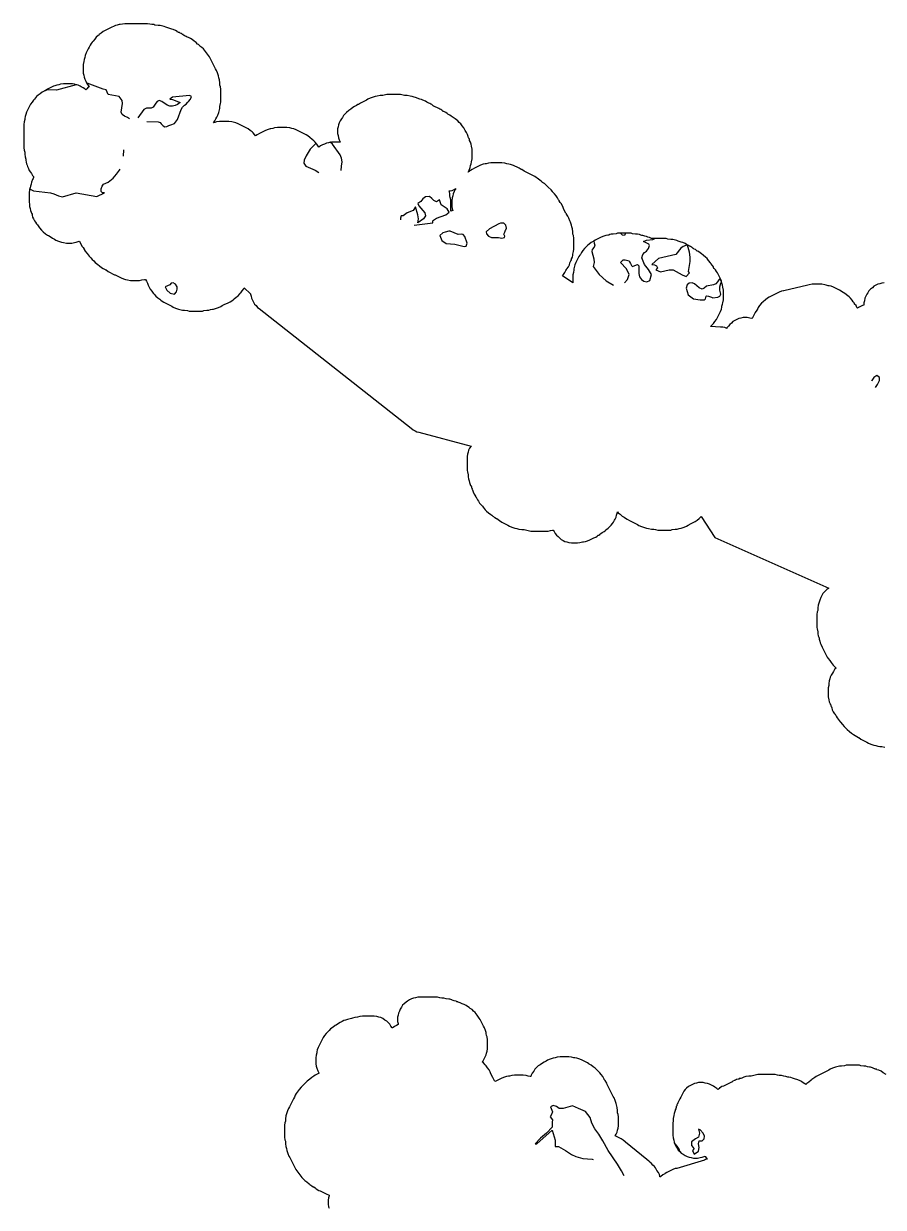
# Model space of a CAD drawing. Header units: metres. Extents: x 0 to 1325, y -1 to 773.
# Drawn here: x 59 to 76.31, y 139.88 to 163.72 of the extents above; entities that cross this region are included whole.
import ezdxf

# ---------------------------------------------------------------- set-up
doc = ezdxf.new("R2010")
doc.units = ezdxf.units.M

msp = doc.modelspace()

# ---------------------------------------------------------------- linework, layer by layer
at = {"layer": 'CUT'}
for points in [[(76.33, 158.498), (76.28, 158.488), (76.24, 158.478), (76.2, 158.468), (76.16, 158.448), (76.12, 158.428), (76.09, 158.398), (76.05, 158.368), (76.02, 158.338), (76, 158.298), (75.98, 158.268), (75.96, 158.228), (75.94, 158.188), (75.93, 158.138), (75.92, 158.098), (75.92, 158.058), (75.92, 158.048), (75.89, 158.038), (75.85, 158.018), (75.81, 157.998), (75.79, 157.988), (75.78, 157.998), (75.76, 158.038), (75.73, 158.068), (75.73, 158.078), (75.72, 158.098), (75.71, 158.108), (75.7, 158.118), (75.68, 158.148), (75.65, 158.188), (75.62, 158.218), (75.57, 158.258), (75.53, 158.288), (75.51, 158.298), (75.48, 158.318), (75.43, 158.348), (75.39, 158.368), (75.35, 158.388), (75.31, 158.408), (75.26, 158.428), (75.22, 158.438), (75.2, 158.438), (75.16, 158.448), (75.13, 158.458), (75.07, 158.468), (75.02, 158.468), (74.93, 158.468), (74.88, 158.468), (74.82, 158.458), (74.79, 158.448), (74.31, 158.338), (74.3, 158.338), (74.26, 158.328), (74.21, 158.308), (74.17, 158.288), (74.13, 158.268), (74.09, 158.248), (74.05, 158.228), (74.01, 158.208), (73.98, 158.188), (73.94, 158.158), (73.89, 158.118), (73.86, 158.088), (73.82, 158.038), (73.79, 157.998), (73.78, 157.978), (73.76, 157.948), (73.73, 157.898), (73.71, 157.858), (73.69, 157.818), (73.67, 157.778), (73.66, 157.778), (73.62, 157.788), (73.57, 157.798), (73.53, 157.798), (73.49, 157.798), (73.44, 157.788), (73.4, 157.778), (73.36, 157.758), (73.32, 157.738), (73.28, 157.718), (73.25, 157.688), (73.22, 157.658), (73.19, 157.628), (73.16, 157.588), (73.16, 157.578), (73.12, 157.598), (73.08, 157.608), (73.03, 157.608), (72.83, 157.618), (72.84, 157.628), (72.86, 157.648), (72.89, 157.678), (72.92, 157.718), (72.95, 157.758), (72.97, 157.798), (72.99, 157.838), (73.01, 157.878), (73.03, 157.918), (73.05, 157.968), (73.06, 158.008), (73.06, 158.028), (73.07, 158.068), (73.08, 158.098), (73.09, 158.158), (73.09, 158.208), (73.09, 158.298), (73.09, 158.348), (73.08, 158.408), (73.07, 158.448), (73.06, 158.488), (73.05, 158.528), (73.03, 158.578), (73.01, 158.618), (72.99, 158.658), (72.97, 158.698), (72.95, 158.728), (72.93, 158.758), (72.91, 158.778), (72.9, 158.788), (72.89, 158.808), (72.89, 158.818), (72.87, 158.848), (72.84, 158.888), (72.83, 158.898), (72.79, 158.948), (72.76, 158.988), (72.73, 159.018), (72.69, 159.048), (72.64, 159.088), (72.63, 159.098), (72.59, 159.128), (72.57, 159.138), (72.56, 159.138), (72.54, 159.158), (72.53, 159.168), (72.5, 159.178), (72.49, 159.188), (72.48, 159.188), (72.46, 159.208), (72.45, 159.218), (72.43, 159.228), (72.41, 159.238), (72.39, 159.248), (72.35, 159.268), (72.32, 159.288), (72.27, 159.308), (72.24, 159.318), (72.18, 159.338), (72.15, 159.348), (72.07, 159.368), (72.03, 159.368), (71.97, 159.378), (71.94, 159.388), (71.9, 159.388), (71.71, 159.388), (71.67, 159.388), (71.65, 159.388), (71.64, 159.388), (71.6, 159.408), (71.57, 159.418), (71.54, 159.428), (71.51, 159.438), (71.47, 159.448), (71.45, 159.448), (71.43, 159.458), (71.4, 159.468), (71.36, 159.478), (71.32, 159.478), (71.26, 159.488), (71.23, 159.498), (71.19, 159.498), (71, 159.498), (70.96, 159.498), (70.93, 159.488), (70.87, 159.478), (70.83, 159.478), (70.8, 159.468), (70.78, 159.458), (70.76, 159.458), (70.72, 159.448), (70.68, 159.438), (70.63, 159.418), (70.59, 159.398), (70.55, 159.378), (70.51, 159.358), (70.48, 159.338), (70.47, 159.328), (70.43, 159.308), (70.39, 159.278), (70.35, 159.248), (70.32, 159.218), (70.29, 159.188), (70.26, 159.148), (70.23, 159.108), (70.21, 159.068), (70.2, 159.058), (70.18, 159.028), (70.16, 158.988), (70.14, 158.948), (70.12, 158.908), (70.1, 158.858), (70.08, 158.778), (70.08, 158.758), (70.07, 158.708), (70.06, 158.658), (70.06, 158.618), (70.06, 158.538), (70.06, 158.498), (69.85, 158.638), (69.87, 158.668), (69.9, 158.708), (69.92, 158.748), (69.93, 158.768), (69.94, 158.778), (69.97, 158.818), (69.99, 158.858), (70, 158.898), (70.01, 158.928), (70.02, 158.938), (70.03, 158.958), (70.03, 158.968), (70.03, 158.978), (70.05, 159.018), (70.06, 159.058), (70.06, 159.078), (70.07, 159.128), (70.08, 159.178), (70.08, 159.218), (70.08, 159.348), (70.08, 159.398), (70.07, 159.448), (70.06, 159.478), (70.06, 159.488), (70.06, 159.528), (70.05, 159.588), (70.04, 159.628), (70.03, 159.658), (70.01, 159.718), (70, 159.748), (69.98, 159.798), (69.96, 159.838), (69.93, 159.878), (69.93, 159.888), (69.92, 159.898), (69.88, 159.978), (69.86, 160.018), (69.85, 160.048), (69.82, 160.098), (69.8, 160.118), (69.78, 160.148), (69.78, 160.158), (69.77, 160.168), (69.75, 160.208), (69.72, 160.248), (69.69, 160.288), (69.66, 160.318), (69.65, 160.328), (69.65, 160.338), (69.62, 160.368), (69.56, 160.428), (69.54, 160.448), (69.53, 160.458), (69.52, 160.468), (69.49, 160.498), (69.47, 160.508), (69.45, 160.518), (69.42, 160.548), (69.34, 160.608), (69.32, 160.618), (69.29, 160.638), (69.24, 160.668), (69.16, 160.708), (69.12, 160.728), (69.08, 160.748), (69.03, 160.778), (69.02, 160.778), (68.98, 160.808), (68.94, 160.828), (68.89, 160.848), (68.86, 160.858), (68.8, 160.878), (68.77, 160.888), (68.73, 160.898), (68.69, 160.908), (68.63, 160.918), (68.58, 160.918), (68.45, 160.918), (68.41, 160.918), (68.36, 160.908), (68.31, 160.898), (68.29, 160.898), (68.25, 160.888), (68.2, 160.868), (68.16, 160.848), (68.12, 160.828), (68.08, 160.808), (68.03, 160.778), (68, 160.758), (67.98, 160.748), (67.95, 160.728), (67.97, 160.768), (67.99, 160.818), (68, 160.858), (68.01, 160.898), (68.02, 160.938), (68.03, 160.998), (68.03, 161.048), (68.03, 161.138), (68.03, 161.188), (68.02, 161.248), (68.01, 161.288), (68, 161.328), (67.98, 161.368), (67.98, 161.378), (67.98, 161.388), (67.97, 161.408), (67.96, 161.418), (67.95, 161.448), (67.94, 161.488), (67.92, 161.528), (67.89, 161.568), (67.88, 161.578), (67.86, 161.618), (67.83, 161.658), (67.8, 161.698), (67.77, 161.728), (67.74, 161.758), (67.69, 161.798), (67.65, 161.828), (67.61, 161.858), (67.58, 161.878), (67.54, 161.898), (67.53, 161.908), (67.5, 161.928), (67.46, 161.948), (67.45, 161.948), (67.44, 161.958), (67.42, 161.978), (67.4, 161.988), (67.38, 161.998), (67.36, 162.008), (67.32, 162.028), (67.3, 162.038), (67.27, 162.048), (67.26, 162.058), (67.25, 162.058), (67.23, 162.078), (67.22, 162.088), (67.2, 162.098), (67.18, 162.108), (67.16, 162.118), (67.12, 162.138), (67.09, 162.158), (67.04, 162.178), (67.01, 162.188), (66.98, 162.198), (66.89, 162.228), (66.86, 162.238), (66.82, 162.248), (66.78, 162.258), (66.72, 162.268), (66.68, 162.268), (66.67, 162.268), (66.64, 162.278), (66.59, 162.288), (66.54, 162.288), (66.35, 162.288), (66.31, 162.288), (66.26, 162.278), (66.23, 162.268), (66.21, 162.268), (66.18, 162.268), (66.12, 162.258), (66.08, 162.248), (66.04, 162.238), (65.98, 162.218), (65.93, 162.198), (65.9, 162.178), (65.86, 162.158), (65.82, 162.138), (65.78, 162.118), (65.74, 162.088), (65.73, 162.088), (65.7, 162.068), (65.66, 162.048), (65.63, 162.028), (65.59, 161.998), (65.55, 161.968), (65.5, 161.928), (65.47, 161.898), (65.44, 161.868), (65.42, 161.828), (65.4, 161.798), (65.37, 161.758), (65.35, 161.718), (65.34, 161.678), (65.33, 161.638), (65.32, 161.598), (65.32, 161.548), (65.32, 161.508), (65.33, 161.468), (65.34, 161.418), (65.35, 161.378), (65.37, 161.338), (65.38, 161.328), (65.34, 161.328), (65.25, 161.328), (65.2, 161.328), (65.14, 161.318), (65.1, 161.308), (65.06, 161.288), (65.02, 161.278), (64.98, 161.258), (64.94, 161.228), (64.93, 161.248), (64.9, 161.288), (64.87, 161.328), (64.84, 161.358), (64.81, 161.388), (64.76, 161.428), (64.72, 161.458), (64.69, 161.478), (64.65, 161.498), (64.61, 161.518), (64.57, 161.538), (64.53, 161.558), (64.49, 161.578), (64.44, 161.598), (64.4, 161.608), (64.36, 161.618), (64.3, 161.628), (64.25, 161.628), (64.16, 161.628), (64.11, 161.628), (64.05, 161.618), (64.02, 161.608), (63.98, 161.598), (63.96, 161.598), (63.92, 161.588), (63.87, 161.568), (63.83, 161.548), (63.79, 161.528), (63.75, 161.508), (63.7, 161.478), (63.67, 161.458), (63.65, 161.488), (63.62, 161.518), (63.6, 161.538), (63.56, 161.568), (63.52, 161.598), (63.48, 161.618), (63.4, 161.658), (63.36, 161.678), (63.32, 161.698), (63.27, 161.718), (63.19, 161.738), (63.13, 161.748), (63.08, 161.748), (62.99, 161.748), (62.94, 161.748), (62.88, 161.738), (62.85, 161.728), (62.82, 161.718), (62.85, 161.758), (62.87, 161.798), (62.89, 161.838), (62.91, 161.878), (62.93, 161.928), (62.95, 162.008), (62.95, 162.048), (62.96, 162.108), (62.97, 162.138), (62.97, 162.178), (62.97, 162.358), (62.97, 162.398), (62.96, 162.448), (62.95, 162.478), (62.95, 162.498), (62.95, 162.528), (62.94, 162.588), (62.93, 162.628), (62.92, 162.668), (62.9, 162.728), (62.88, 162.778), (62.86, 162.808), (62.84, 162.848), (62.82, 162.888), (62.8, 162.928), (62.78, 162.968), (62.76, 163.008), (62.74, 163.048), (62.72, 163.078), (62.66, 163.158), (62.62, 163.208), (62.59, 163.238), (62.55, 163.268), (62.54, 163.278), (62.52, 163.298), (62.5, 163.308), (62.47, 163.338), (62.43, 163.368), (62.39, 163.398), (62.36, 163.418), (62.32, 163.438), (62.29, 163.448), (62.27, 163.458), (62.26, 163.468), (62.25, 163.468), (62.24, 163.478), (62.23, 163.478), (62.22, 163.488), (62.21, 163.498), (62.2, 163.498), (62.19, 163.508), (62.18, 163.518), (62.17, 163.518), (62.15, 163.528), (62.14, 163.538), (62.13, 163.538), (62.12, 163.538), (62.11, 163.548), (62.1, 163.548), (62.09, 163.558), (62.06, 163.578), (62.01, 163.598), (61.98, 163.608), (61.86, 163.648), (61.83, 163.658), (61.75, 163.678), (61.71, 163.678), (61.65, 163.688), (61.64, 163.688), (61.62, 163.698), (61.59, 163.698), (61.58, 163.698), (61.54, 163.708), (61.49, 163.718), (61.45, 163.718), (61.08, 163.718), (61.04, 163.718), (60.99, 163.708), (60.94, 163.698), (60.92, 163.698), (60.88, 163.688), (60.85, 163.678), (60.82, 163.668), (60.76, 163.638), (60.64, 163.578), (60.6, 163.558), (60.56, 163.528), (60.52, 163.498), (60.51, 163.488), (60.5, 163.478), (60.46, 163.448), (60.43, 163.408), (60.4, 163.368), (60.38, 163.348), (60.36, 163.318), (60.34, 163.288), (60.32, 163.248), (60.3, 163.208), (60.28, 163.168), (60.26, 163.128), (60.24, 163.078), (60.23, 163.038), (60.22, 162.998), (60.21, 162.958), (60.2, 162.898), (60.2, 162.848), (60.2, 162.758), (60.2, 162.718), (60.21, 162.678), (60.22, 162.638), (60.23, 162.598), (60.25, 162.558), (60.26, 162.538), (60.28, 162.498), (60.31, 162.458), (60.32, 162.448), (60.3, 162.438), (60.27, 162.408), (60.25, 162.388), (60.23, 162.408), (60.2, 162.428), (60.16, 162.448), (60.14, 162.458), (60.1, 162.478), (60.06, 162.488), (60.02, 162.498), (59.98, 162.508), (59.94, 162.508), (59.85, 162.508), (59.8, 162.508), (59.74, 162.498), (59.71, 162.488), (59.67, 162.478), (59.63, 162.468), (59.6, 162.458), (59.56, 162.438), (59.52, 162.418), (59.48, 162.398), (59.43, 162.368), (59.42, 162.368), (59.41, 162.358), (59.37, 162.338), (59.33, 162.308), (59.29, 162.278), (59.26, 162.248), (59.22, 162.198), (59.21, 162.188), (59.2, 162.178), (59.17, 162.138), (59.14, 162.098), (59.12, 162.058), (59.08, 161.978), (59.06, 161.938), (59.04, 161.888), (59.03, 161.848), (59.02, 161.808), (59.02, 161.788), (59.01, 161.738), (59, 161.688), (59, 161.648), (59, 161.258), (59, 161.218), (59.01, 161.168), (59.02, 161.128), (59.02, 161.118), (59.02, 161.088), (59.03, 161.038), (59.04, 160.988), (59.04, 160.968), (59.05, 160.928), (59.06, 160.898), (59.07, 160.868), (59.08, 160.838), (59.1, 160.798), (59.11, 160.758), (59.14, 160.728), (59.16, 160.698), (59.18, 160.658), (59.2, 160.638), (59.2, 160.618), (59.19, 160.598), (59.18, 160.578), (59.16, 160.528), (59.15, 160.488), (59.14, 160.448), (59.13, 160.408), (59.12, 160.368), (59.11, 160.308), (59.11, 160.258), (59.11, 160.168), (59.11, 160.128), (59.12, 160.078), (59.12, 160.038), (59.13, 159.998), (59.14, 159.958), (59.15, 159.918), (59.16, 159.898), (59.17, 159.878), (59.17, 159.858), (59.18, 159.818), (59.2, 159.788), (59.22, 159.748), (59.24, 159.718), (59.26, 159.688), (59.28, 159.668), (59.29, 159.648), (59.32, 159.608), (59.36, 159.558), (59.39, 159.528), (59.44, 159.488), (59.48, 159.458), (59.5, 159.448), (59.53, 159.428), (59.58, 159.398), (59.62, 159.378), (59.65, 159.358), (59.7, 159.338), (59.76, 159.318), (59.8, 159.308), (59.86, 159.298), (59.91, 159.298), (59.93, 159.298), (59.97, 159.298), (60.02, 159.308), (60.06, 159.318), (60.1, 159.328), (60.12, 159.338), (60.14, 159.308), (60.15, 159.278), (60.18, 159.228), (60.2, 159.208), (60.22, 159.178), (60.22, 159.168), (60.24, 159.138), (60.27, 159.098), (60.28, 159.088), (60.32, 159.038), (60.35, 158.998), (60.38, 158.968), (60.41, 158.938), (60.44, 158.908), (60.49, 158.868), (60.53, 158.838), (60.57, 158.808), (60.6, 158.788), (60.64, 158.768), (60.65, 158.758), (60.66, 158.758), (60.7, 158.728), (60.83, 158.658), (60.84, 158.658), (60.92, 158.618), (60.96, 158.598), (61.01, 158.578), (61.05, 158.568), (61.09, 158.558), (61.15, 158.548), (61.2, 158.548), (61.29, 158.548), (61.33, 158.548), (61.38, 158.558), (61.43, 158.568), (61.45, 158.568), (61.47, 158.528), (61.49, 158.488), (61.51, 158.448), (61.53, 158.408), (61.55, 158.368), (61.58, 158.328), (61.61, 158.288), (61.62, 158.278), (61.63, 158.268), (61.66, 158.228), (61.7, 158.198), (61.74, 158.168), (61.76, 158.148), (61.79, 158.128), (61.82, 158.108), (61.86, 158.088), (61.98, 158.028), (62.01, 158.008), (62.06, 157.988), (62.12, 157.968), (62.2, 157.948), (62.24, 157.948), (62.3, 157.938), (62.33, 157.928), (62.37, 157.928), (62.56, 157.928), (62.6, 157.928), (62.63, 157.938), (62.69, 157.948), (62.73, 157.948), (62.76, 157.958), (62.8, 157.968), (62.82, 157.968), (62.86, 157.978), (62.92, 157.998), (62.97, 158.018), (63, 158.038), (63.04, 158.058), (63.12, 158.098), (63.16, 158.118), (63.19, 158.138), (63.22, 158.158), (63.24, 158.178), (63.28, 158.208), (63.32, 158.238), (63.35, 158.278), (63.36, 158.288), (63.37, 158.298), (63.4, 158.338), (63.43, 158.378), (63.44, 158.398), (63.57, 158.278), (63.57, 158.268), (63.58, 158.228), (63.59, 158.188), (63.61, 158.148), (63.63, 158.108), (63.65, 158.068), (63.68, 158.038), (63.71, 157.998), (63.74, 157.978), (66.8, 155.568), (66.84, 155.538), (66.88, 155.518), (66.92, 155.498), (66.96, 155.488), (68.01, 155.208), (67.98, 155.168), (67.96, 155.128), (67.95, 155.088), (67.94, 155.048), (67.93, 154.998), (67.93, 154.958), (67.93, 154.758), (67.93, 154.718), (67.94, 154.688), (67.95, 154.628), (67.95, 154.588), (67.96, 154.548), (67.97, 154.508), (67.98, 154.478), (68, 154.418), (68.01, 154.408), (68.02, 154.388), (68.02, 154.378), (68.02, 154.368), (68.03, 154.358), (68.03, 154.338), (68.04, 154.328), (68.05, 154.288), (68.07, 154.238), (68.1, 154.198), (68.1, 154.188), (68.11, 154.178), (68.14, 154.128), (68.16, 154.098), (68.18, 154.058), (68.21, 154.028), (68.22, 154.018), (68.23, 154.008), (68.24, 153.998), (68.25, 153.978), (68.29, 153.928), (68.32, 153.898), (68.36, 153.868), (68.41, 153.828), (68.42, 153.818), (68.43, 153.818), (68.45, 153.798), (68.46, 153.788), (68.48, 153.768), (68.49, 153.768), (68.52, 153.748), (68.53, 153.748), (68.58, 153.708), (68.63, 153.678), (68.67, 153.658), (68.71, 153.638), (68.75, 153.618), (68.78, 153.598), (68.83, 153.578), (68.89, 153.558), (68.93, 153.548), (68.97, 153.538), (69.03, 153.528), (69.06, 153.528), (69.08, 153.528), (69.16, 153.508), (69.21, 153.498), (69.25, 153.498), (69.35, 153.498), (69.39, 153.498), (69.41, 153.498), (69.43, 153.498), (69.47, 153.498), (69.51, 153.498), (69.56, 153.498), (69.61, 153.508), (69.65, 153.518), (69.66, 153.518), (69.68, 153.488), (69.7, 153.448), (69.73, 153.418), (69.76, 153.388), (69.79, 153.358), (69.82, 153.328), (69.86, 153.308), (69.9, 153.288), (69.94, 153.278), (69.98, 153.268), (70.03, 153.258), (70.07, 153.258), (70.11, 153.258), (70.15, 153.258), (70.2, 153.268), (70.25, 153.278), (70.27, 153.278), (70.31, 153.288), (70.35, 153.298), (70.4, 153.318), (70.44, 153.338), (70.48, 153.358), (70.52, 153.378), (70.55, 153.398), (70.57, 153.418), (70.58, 153.418), (70.6, 153.428), (70.6, 153.438), (70.62, 153.448), (70.65, 153.468), (70.66, 153.478), (70.69, 153.488), (70.72, 153.518), (70.73, 153.528), (70.74, 153.538), (70.77, 153.558), (70.8, 153.588), (70.83, 153.618), (70.86, 153.648), (70.88, 153.678), (70.9, 153.718), (70.91, 153.738), (70.93, 153.778), (70.94, 153.818), (70.95, 153.858), (70.96, 153.888), (70.97, 153.868), (71, 153.848), (71.01, 153.838), (71.02, 153.828), (71.05, 153.798), (71.09, 153.778), (71.12, 153.758), (71.15, 153.738), (71.2, 153.708), (71.24, 153.688), (71.28, 153.668), (71.32, 153.648), (71.36, 153.628), (71.39, 153.608), (71.44, 153.588), (71.5, 153.568), (71.54, 153.558), (71.58, 153.548), (71.64, 153.538), (71.67, 153.538), (71.69, 153.538), (71.72, 153.528), (71.77, 153.518), (71.81, 153.518), (71.99, 153.518), (72.03, 153.518), (72.06, 153.528), (72.12, 153.538), (72.16, 153.538), (72.2, 153.548), (72.24, 153.558), (72.3, 153.578), (72.35, 153.598), (72.38, 153.618), (72.44, 153.648), (72.48, 153.668), (72.52, 153.688), (72.56, 153.718), (72.6, 153.748), (72.62, 153.768), (72.64, 153.788), (72.92, 153.368), (75.21, 152.348), (75.18, 152.328), (75.15, 152.298), (75.12, 152.268), (75.09, 152.238), (75.07, 152.198), (75.05, 152.158), (75.03, 152.108), (75.01, 152.048), (75, 152.008), (74.99, 151.948), (74.99, 151.918), (74.99, 151.898), (74.98, 151.868), (74.97, 151.818), (74.97, 151.778), (74.97, 151.598), (74.97, 151.558), (74.98, 151.528), (74.99, 151.468), (74.99, 151.428), (75, 151.388), (75.01, 151.358), (75.02, 151.338), (75.02, 151.318), (75.03, 151.278), (75.04, 151.248), (75.05, 151.218), (75.08, 151.158), (75.12, 151.078), (75.14, 151.038), (75.16, 150.998), (75.18, 150.958), (75.2, 150.928), (75.23, 150.888), (75.26, 150.848), (75.3, 150.798), (75.36, 150.738), (75.33, 150.708), (75.31, 150.668), (75.29, 150.638), (75.26, 150.598), (75.24, 150.558), (75.23, 150.518), (75.22, 150.478), (75.21, 150.428), (75.21, 150.388), (75.2, 150.338), (75.2, 150.298), (75.2, 150.208), (75.2, 150.158), (75.21, 150.098), (75.22, 150.058), (75.24, 150.018), (75.24, 150.008), (75.25, 149.998), (75.25, 149.978), (75.26, 149.968), (75.27, 149.938), (75.28, 149.898), (75.3, 149.858), (75.33, 149.818), (75.34, 149.808), (75.36, 149.768), (75.38, 149.738), (75.44, 149.658), (75.45, 149.648), (75.49, 149.598), (75.52, 149.558), (75.58, 149.498), (75.63, 149.458), (75.67, 149.428), (75.71, 149.398), (75.74, 149.378), (75.78, 149.358), (75.81, 149.338), (75.82, 149.338), (75.86, 149.308), (75.9, 149.288), (75.98, 149.248), (76.01, 149.228), (76.06, 149.208), (76.12, 149.188), (76.16, 149.178), (76.2, 149.168), (76.24, 149.158), (76.28, 149.158), (76.34, 149.148)], [(76.37, 142.548), (76.31, 142.588), (76.27, 142.618), (76.22, 142.638), (76.18, 142.648), (76.17, 142.658), (76.15, 142.658), (76.14, 142.668), (76.13, 142.668), (76.09, 142.688), (76.05, 142.698), (76.03, 142.698), (75.99, 142.708), (75.96, 142.718), (75.92, 142.718), (75.86, 142.728), (75.83, 142.738), (75.79, 142.738), (75.6, 142.738), (75.56, 142.738), (75.53, 142.728), (75.47, 142.718), (75.43, 142.718), (75.35, 142.698), (75.29, 142.678), (75.24, 142.658), (75.21, 142.638), (75.17, 142.618), (75.13, 142.598), (75.09, 142.578), (75.05, 142.558), (75.01, 142.538), (74.96, 142.508), (74.93, 142.488), (74.91, 142.478), (74.87, 142.448), (74.86, 142.438), (74.81, 142.398), (74.77, 142.368), (74.75, 142.348), (74.72, 142.368), (74.71, 142.378), (74.7, 142.378), (74.66, 142.408), (74.62, 142.428), (74.57, 142.448), (74.54, 142.458), (74.48, 142.478), (74.45, 142.488), (74.41, 142.498), (74.39, 142.498), (74.35, 142.508), (74.31, 142.518), (74.26, 142.528), (74.22, 142.528), (74.21, 142.528), (74.18, 142.538), (74.13, 142.548), (74.08, 142.548), (73.82, 142.548), (73.78, 142.548), (73.73, 142.538), (73.65, 142.518), (73.63, 142.518), (73.6, 142.518), (73.54, 142.508), (73.5, 142.498), (73.46, 142.478), (73.44, 142.468), (73.43, 142.468), (73.42, 142.468), (73.41, 142.468), (73.41, 142.458), (73.4, 142.458), (73.39, 142.458), (73.36, 142.448), (73.35, 142.448), (73.34, 142.438), (73.32, 142.438), (73.31, 142.428), (73.28, 142.418), (73.26, 142.398), (73.25, 142.398), (73.24, 142.388), (73.21, 142.378), (73.2, 142.368), (73.17, 142.358), (73.13, 142.338), (73.09, 142.318), (73.06, 142.308), (73.01, 142.278), (73.01, 142.268), (72.99, 142.258), (72.98, 142.248), (72.96, 142.268), (72.92, 142.298), (72.89, 142.318), (72.85, 142.338), (72.81, 142.358), (72.77, 142.368), (72.72, 142.378), (72.68, 142.388), (72.64, 142.388), (72.59, 142.388), (72.55, 142.378), (72.51, 142.368), (72.47, 142.348), (72.43, 142.328), (72.39, 142.308), (72.35, 142.278), (72.32, 142.248), (72.29, 142.218), (72.27, 142.178), (72.25, 142.138), (72.23, 142.098), (72.21, 142.058), (72.19, 142.018), (72.17, 141.978), (72.16, 141.948), (72.15, 141.938), (72.15, 141.928), (72.15, 141.918), (72.14, 141.908), (72.14, 141.898), (72.14, 141.888), (72.13, 141.868), (72.13, 141.858), (72.12, 141.838), (72.12, 141.828), (72.11, 141.808), (72.1, 141.768), (72.09, 141.728), (72.08, 141.668), (72.08, 141.618), (72.07, 141.568), (72.07, 141.528), (72.07, 141.368), (72.07, 141.328), (72.08, 141.278), (72.09, 141.228), (72.1, 141.188), (72.11, 141.148), (72.13, 141.108), (72.16, 141.068), (72.18, 141.028), (72.21, 140.998), (72.24, 140.968), (72.28, 140.948), (72.32, 140.918), (72.36, 140.898), (72.4, 140.888), (72.44, 140.878), (72.49, 140.868), (72.53, 140.868), (72.57, 140.868), (72.62, 140.878), (72.66, 140.888), (72.7, 140.898), (72.72, 140.908), (72.72, 140.898), (72.75, 140.868), (72.77, 140.848), (72.73, 140.838), (72.71, 140.828), (72.15, 140.658), (72.12, 140.658), (72.07, 140.638), (72.03, 140.618), (71.99, 140.598), (71.95, 140.578), (71.92, 140.558), (71.91, 140.548), (71.87, 140.528), (71.83, 140.498), (71.82, 140.488), (71.81, 140.488), (71.81, 140.498), (71.8, 140.538), (71.78, 140.578), (71.75, 140.618), (71.74, 140.628), (71.72, 140.668), (71.7, 140.698), (71.67, 140.728), (71.64, 140.758), (71.61, 140.788), (71.6, 140.798), (71.59, 140.808), (71.55, 140.838), (71.12, 141.188), (71.11, 141.198), (71.07, 141.228), (71.03, 141.258), (70.99, 141.278), (70.95, 141.298), (70.91, 141.318), (70.93, 141.348), (70.95, 141.388), (70.96, 141.428), (70.97, 141.468), (70.98, 141.518), (70.98, 141.558), (70.98, 141.658), (70.98, 141.698), (70.97, 141.748), (70.96, 141.778), (70.96, 141.798), (70.96, 141.828), (70.95, 141.888), (70.93, 141.968), (70.91, 142.028), (70.89, 142.078), (70.87, 142.108), (70.83, 142.188), (70.81, 142.228), (70.77, 142.308), (70.75, 142.348), (70.74, 142.378), (70.71, 142.428), (70.69, 142.448), (70.69, 142.458), (70.68, 142.468), (70.66, 142.508), (70.63, 142.548), (70.6, 142.588), (70.51, 142.678), (70.47, 142.708), (70.43, 142.738), (70.39, 142.758), (70.38, 142.768), (70.35, 142.788), (70.31, 142.808), (70.27, 142.828), (70.23, 142.848), (70.18, 142.868), (70.14, 142.878), (70.1, 142.888), (70.08, 142.888), (70.03, 142.898), (69.98, 142.908), (69.94, 142.908), (69.85, 142.908), (69.8, 142.908), (69.74, 142.898), (69.7, 142.888), (69.66, 142.878), (69.6, 142.858), (69.55, 142.838), (69.52, 142.818), (69.48, 142.798), (69.43, 142.768), (69.4, 142.748), (69.36, 142.728), (69.33, 142.698), (69.32, 142.688), (69.29, 142.658), (69.27, 142.618), (69.24, 142.578), (69.22, 142.538), (69.21, 142.508), (69.2, 142.508), (69.16, 142.518), (69.12, 142.528), (69.06, 142.538), (69.01, 142.538), (68.92, 142.538), (68.88, 142.538), (68.83, 142.528), (68.78, 142.518), (68.76, 142.518), (68.72, 142.508), (68.68, 142.498), (68.63, 142.478), (68.59, 142.458), (68.51, 142.418), (68.49, 142.408), (68.47, 142.448), (68.45, 142.488), (68.41, 142.568), (68.39, 142.608), (68.37, 142.648), (68.34, 142.688), (68.31, 142.728), (68.3, 142.738), (68.29, 142.748), (68.26, 142.788), (68.23, 142.808), (68.25, 142.828), (68.27, 142.868), (68.29, 142.908), (68.31, 142.948), (68.32, 142.978), (68.33, 143.018), (68.34, 143.068), (68.34, 143.118), (68.34, 143.198), (68.34, 143.248), (68.33, 143.308), (68.32, 143.338), (68.31, 143.378), (68.31, 143.398), (68.3, 143.438), (68.28, 143.488), (68.26, 143.528), (68.24, 143.568), (68.22, 143.608), (68.19, 143.658), (68.17, 143.688), (68.16, 143.708), (68.13, 143.748), (68.09, 143.798), (68.06, 143.828), (68.03, 143.858), (67.99, 143.878), (67.97, 143.898), (67.94, 143.918), (67.91, 143.938), (67.87, 143.958), (67.83, 143.978), (67.79, 143.998), (67.75, 144.008), (67.74, 144.018), (67.72, 144.018), (67.71, 144.028), (67.7, 144.028), (67.67, 144.038), (67.63, 144.048), (67.62, 144.058), (67.58, 144.068), (67.56, 144.068), (67.51, 144.078), (67.46, 144.088), (67.43, 144.088), (67.42, 144.088), (67.38, 144.098), (67.33, 144.108), (67.29, 144.108), (66.98, 144.108), (66.94, 144.108), (66.89, 144.098), (66.85, 144.088), (66.81, 144.078), (66.77, 144.058), (66.73, 144.028), (66.7, 144.008), (66.66, 143.978), (66.63, 143.948), (66.61, 143.908), (66.58, 143.868), (66.57, 143.828), (66.55, 143.788), (66.54, 143.748), (66.53, 143.708), (66.53, 143.658), (66.53, 143.618), (66.54, 143.578), (66.54, 143.558), (66.51, 143.538), (66.47, 143.518), (66.44, 143.498), (66.43, 143.488), (66.42, 143.488), (66.39, 143.528), (66.37, 143.568), (66.34, 143.598), (66.31, 143.628), (66.27, 143.648), (66.23, 143.678), (66.19, 143.698), (66.15, 143.708), (66.11, 143.718), (66.06, 143.728), (66.02, 143.728), (65.86, 143.728), (65.82, 143.728), (65.77, 143.718), (65.72, 143.708), (65.67, 143.698), (65.62, 143.688), (65.6, 143.678), (65.55, 143.668), (65.52, 143.658), (65.48, 143.648), (65.45, 143.638), (65.41, 143.618), (65.37, 143.598), (65.32, 143.568), (65.29, 143.548), (65.27, 143.538), (65.23, 143.508), (65.18, 143.468), (65.15, 143.438), (65.09, 143.378), (65.06, 143.338), (65.03, 143.298), (65.01, 143.258), (64.99, 143.218), (64.97, 143.178), (64.95, 143.138), (64.93, 143.098), (64.91, 143.048), (64.9, 143.008), (64.9, 142.988), (64.89, 142.938), (64.88, 142.888), (64.88, 142.848), (64.88, 142.808), (64.88, 142.768), (64.89, 142.718), (64.9, 142.678), (64.92, 142.628), (64.94, 142.588), (64.95, 142.578), (64.91, 142.558), (64.87, 142.538), (64.84, 142.518), (64.8, 142.488), (64.76, 142.458), (64.71, 142.418), (64.65, 142.358), (64.59, 142.298), (64.55, 142.248), (64.49, 142.168), (64.47, 142.138), (64.45, 142.098), (64.43, 142.058), (64.41, 142.018), (64.37, 141.938), (64.35, 141.898), (64.33, 141.868), (64.31, 141.818), (64.29, 141.758), (64.28, 141.718), (64.27, 141.658), (64.27, 141.628), (64.27, 141.608), (64.26, 141.578), (64.25, 141.528), (64.25, 141.488), (64.25, 141.328), (64.25, 141.288), (64.26, 141.238), (64.27, 141.208), (64.27, 141.188), (64.27, 141.158), (64.28, 141.098), (64.29, 141.058), (64.3, 141.018), (64.32, 140.958), (64.34, 140.908), (64.36, 140.878), (64.38, 140.838), (64.42, 140.758), (64.44, 140.718), (64.46, 140.678), (64.48, 140.638), (64.5, 140.608), (64.56, 140.528), (64.6, 140.478), (64.66, 140.418), (64.7, 140.388), (64.75, 140.348), (64.76, 140.338), (64.8, 140.308), (64.83, 140.288), (64.84, 140.288), (64.87, 140.268), (64.89, 140.248), (64.94, 140.218), (64.97, 140.208), (65.01, 140.188), (65.09, 140.148), (65.15, 140.118), (65.15, 140.108), (65.14, 140.068), (65.13, 140.018), (65.13, 139.978), (65.13, 139.938), (65.14, 139.888), (65.15, 139.858)]]:
    msp.add_lwpolyline(points, dxfattribs=at)
msp.add_lwpolyline([(67.6, 159.938), (67.6, 159.948), (67.6, 160.128), (67.6, 160.168), (67.59, 160.218), (67.58, 160.248), (67.58, 160.268), (67.58, 160.298), (67.57, 160.348), (67.59, 160.348), (67.63, 160.358), (67.67, 160.378), (67.7, 160.398), (67.69, 160.378), (67.67, 160.338), (67.65, 160.288), (67.64, 160.248), (67.63, 160.208), (67.62, 160.148), (67.62, 160.098), (67.62, 160.078), (67.62, 160.038), (67.63, 159.988), (67.64, 159.958), (67.62, 159.948), (67.6, 159.938)], close=True, dxfattribs=at)
at = {"layer": 'SCORE'}
for points in [[(61.13, 161.798), (61.09, 161.828), (61.03, 161.858), (60.98, 161.888), (60.96, 161.938), (60.99, 162.108), (60.98, 162.168), (60.92, 162.248), (60.7, 162.288), (60.66, 162.388), (60.6, 162.398), (60.28, 162.518), (60.27, 162.518), (60.28, 162.498), (60.31, 162.458), (60.32, 162.448), (60.3, 162.438), (60.27, 162.408), (60.25, 162.388), (60.23, 162.408), (60.2, 162.428), (60.16, 162.448), (60.14, 162.458), (60.1, 162.478), (60.07, 162.488), (60.06, 162.488), (59.66, 162.378), (59.47, 162.388), (59.43, 162.368), (59.42, 162.368), (59.41, 162.358), (59.37, 162.338), (59.33, 162.308), (59.29, 162.278), (59.26, 162.248), (59.22, 162.198), (59.21, 162.188), (59.2, 162.178), (59.17, 162.138), (59.14, 162.098), (59.12, 162.058), (59.08, 161.978), (59.06, 161.938), (59.04, 161.888), (59.03, 161.848), (59.02, 161.808), (59.02, 161.788), (59.01, 161.738), (59, 161.688), (59, 161.648), (59, 161.258), (59, 161.218), (59.01, 161.168), (59.02, 161.128), (59.02, 161.118), (59.02, 161.088), (59.03, 161.038), (59.04, 160.988), (59.04, 160.968), (59.05, 160.928), (59.06, 160.898), (59.07, 160.868), (59.08, 160.838), (59.1, 160.798), (59.11, 160.758), (59.14, 160.728), (59.16, 160.698), (59.18, 160.658), (59.2, 160.638), (59.2, 160.618), (59.19, 160.598), (59.18, 160.578), (59.16, 160.528), (59.15, 160.488), (59.14, 160.448), (59.13, 160.408), (59.12, 160.388), (59.2, 160.348), (59.54, 160.308), (59.61, 160.288), (59.7, 160.248), (59.78, 160.228), (60.06, 160.308), (60.47, 160.238), (60.63, 160.308), (60.59, 160.308), (60.56, 160.338), (60.56, 160.388), (60.58, 160.448), (60.61, 160.488), (60.7, 160.528), (60.8, 160.608), (60.87, 160.688), (60.93, 160.768), (60.94, 160.788)], [(62.05, 162.068), (62, 162.058), (61.94, 162.058), (61.89, 162.078), (61.78, 162.148), (61.73, 162.168), (61.69, 162.148), (61.66, 162.118), (61.61, 162.038), (61.57, 162.018), (61.47, 162.018), (61.42, 161.988), (61.3, 161.818)], [(61.48, 161.748), (61.71, 161.738), (61.75, 161.728), (61.77, 161.698), (61.81, 161.658), (61.84, 161.638), (61.88, 161.648), (61.92, 161.668), (61.96, 161.678), (62.04, 161.708), (62.1, 161.788), (62.17, 161.988), (62.2, 162.038), (62.24, 162.078), (62.27, 162.098), (62.3, 162.128), (62.32, 162.148), (62.36, 162.198), (62.38, 162.248), (62.34, 162.268), (62, 162.238), (61.94, 162.198), (62, 162.188), (62.15, 162.128), (62.1, 162.088), (62.05, 162.068)], [(61.01, 161.048), (61.02, 161.178)], [(65.17, 161.328), (65.14, 161.318), (65.1, 161.308), (65.06, 161.288), (65.02, 161.278), (64.98, 161.258), (64.94, 161.228), (64.93, 161.248), (64.9, 161.288), (64.89, 161.298), (64.87, 161.288), (64.77, 161.188), (64.69, 161.058), (64.65, 160.968), (64.64, 160.908), (64.68, 160.848), (64.87, 160.768), (64.94, 160.718)], [(65.39, 160.758), (65.4, 160.848), (65.41, 160.938), (65.4, 161.008), (65.37, 161.078), (65.22, 161.288), (65.17, 161.328)], [(67.22, 160.198), (67.17, 160.238), (67.09, 160.228), (67.04, 160.188), (67, 160.138), (66.94, 160.098), (66.96, 160.048), (67.08, 159.908), (67.09, 159.848), (67.05, 159.788), (66.94, 159.708), (66.95, 159.788), (66.94, 159.868), (66.89, 160.028), (66.84, 159.958), (66.72, 159.908), (66.64, 159.848), (66.62, 159.848), (66.6, 159.848), (66.59, 159.798), (66.59, 159.768)], [(66.86, 159.658), (67.24, 159.708), (67.24, 159.738), (67.23, 159.748), (67.31, 159.798), (67.5, 159.868), (67.57, 159.918), (67.53, 159.988), (67.41, 160.068), (67.37, 160.168), (67.31, 160.128), (67.26, 160.158), (67.22, 160.198)], [(67.38, 159.448), (67.42, 159.348), (67.51, 159.288), (67.68, 159.278), (67.87, 159.228), (67.91, 159.238), (67.93, 159.298), (67.88, 159.428), (67.85, 159.468), (67.82, 159.478), (67.75, 159.468), (67.59, 159.538), (67.56, 159.538), (67.49, 159.518), (67.44, 159.508), (67.38, 159.448)], [(68.42, 159.408), (68.56, 159.408), (68.63, 159.398), (68.68, 159.408), (68.69, 159.438), (68.67, 159.478), (68.69, 159.518), (68.7, 159.558), (68.71, 159.568), (68.72, 159.598), (68.71, 159.658), (68.67, 159.698), (68.6, 159.698), (68.57, 159.688), (68.38, 159.588), (68.31, 159.528), (68.32, 159.488), (68.36, 159.438), (68.42, 159.408)], [(70.8, 159.468), (70.78, 159.458), (70.76, 159.458), (70.72, 159.448), (70.68, 159.438), (70.63, 159.418), (70.59, 159.398), (70.55, 159.378), (70.51, 159.358), (70.48, 159.338), (70.49, 159.298), (70.5, 159.258), (70.49, 159.218), (70.45, 159.168), (70.44, 159.128), (70.46, 159.058), (70.48, 158.978), (70.49, 158.908), (70.47, 158.828), (70.59, 158.668), (70.73, 158.538), (70.88, 158.448)], [(71.1, 158.498), (71.16, 158.568), (71.19, 158.668), (71.14, 158.778), (71.02, 158.908), (71.07, 158.958), (71.11, 158.958), (71.19, 158.938), (71.2, 158.918), (71.22, 158.888), (71.24, 158.848), (71.26, 158.828), (71.29, 158.838), (71.34, 158.858), (71.36, 158.868), (71.39, 158.838), (71.39, 158.688), (71.4, 158.618), (71.44, 158.568), (71.49, 158.528), (71.55, 158.518), (71.61, 158.548), (71.64, 158.668), (71.58, 158.768), (71.5, 158.868), (71.45, 158.998), (71.47, 159.068), (71.5, 159.108), (71.54, 159.138), (71.58, 159.188), (71.6, 159.248), (71.59, 159.278), (71.48, 159.328), (71.54, 159.358), (71.67, 159.368), (71.71, 159.388), (71.67, 159.388), (71.65, 159.388), (71.64, 159.388), (71.6, 159.408), (71.57, 159.418), (71.54, 159.428), (71.51, 159.438), (71.47, 159.448), (71.45, 159.448), (71.43, 159.458), (71.4, 159.468), (71.36, 159.478), (71.32, 159.478), (71.26, 159.488), (71.23, 159.498), (71.19, 159.498), (71.12, 159.498), (71.1, 159.448), (71.06, 159.458), (71.02, 159.498), (71, 159.498), (70.96, 159.498), (70.93, 159.488), (70.87, 159.478), (70.83, 159.478), (70.8, 159.468)], [(71.65, 158.868), (71.7, 158.858), (71.74, 158.838), (71.76, 158.798), (71.73, 158.758), (71.82, 158.718), (71.91, 158.738), (72, 158.758), (72.08, 158.758), (72.26, 158.658), (72.34, 158.628), (72.41, 158.698), (72.39, 158.728), (72.42, 158.928), (72.42, 159.018), (72.41, 159.118), (72.37, 159.258), (72.33, 159.248), (72.28, 159.228), (72.23, 159.198), (72.13, 159.068), (71.78, 158.988), (71.65, 158.868)], [(72.46, 158.498), (72.4, 158.488), (72.36, 158.458), (72.34, 158.388), (72.38, 158.258), (72.49, 158.178), (72.62, 158.158), (72.71, 158.158), (72.73, 158.178), (72.74, 158.228), (72.75, 158.238), (72.79, 158.228), (72.85, 158.208), (72.88, 158.198), (72.98, 158.208), (73.02, 158.228), (73.04, 158.268), (73.02, 158.348), (73.02, 158.418), (73.04, 158.488), (73.05, 158.518), (73.05, 158.528), (73.03, 158.568), (73.03, 158.578), (73.02, 158.578), (73, 158.558), (72.97, 158.518), (72.94, 158.478), (72.89, 158.458), (72.75, 158.428), (72.7, 158.388), (72.66, 158.368), (72.6, 158.398), (72.51, 158.478), (72.46, 158.498)], [(62.06, 158.468), (62.01, 158.498), (61.97, 158.488), (61.94, 158.458), (61.85, 158.418), (61.88, 158.348), (61.95, 158.288), (62.04, 158.268), (62.08, 158.318), (62.09, 158.368), (62.09, 158.418), (62.06, 158.468)], [(76.15, 156.388), (76.19, 156.448), (76.23, 156.528), (76.23, 156.588), (76.18, 156.628), (76.12, 156.588), (76.08, 156.528), (76.07, 156.518)], [(71.09, 140.508), (71.04, 140.608), (70.96, 140.748), (70.77, 141.018), (70.66, 141.218), (70.58, 141.348), (70.5, 141.458), (70.44, 141.568), (70.41, 141.688), (70.31, 141.808), (70.17, 141.868), (70.05, 141.918), (69.86, 141.868), (69.78, 141.868), (69.73, 141.908), (69.66, 141.928), (69.61, 141.898), (69.65, 141.798), (69.63, 141.748), (69.6, 141.698), (69.65, 141.638), (69.64, 141.588), (69.64, 141.488), (69.53, 141.368), (69.41, 141.268), (69.3, 141.158), (69.33, 141.158), (69.64, 141.428), (69.7, 141.228), (69.7, 141.098), (69.77, 141.098), (69.91, 141.018), (70.03, 140.938), (70.12, 140.898), (70.26, 140.858), (70.45, 140.848), (70.47, 140.838)], [(72.45, 141.118), (72.48, 141.078), (72.5, 141.058), (72.47, 141.018), (72.5, 140.948), (72.59, 141.008), (72.6, 141.078), (72.59, 141.158), (72.6, 141.218), (72.66, 141.218), (72.7, 141.258), (72.71, 141.308), (72.68, 141.368), (72.62, 141.438), (72.59, 141.448), (72.61, 141.368), (72.59, 141.288), (72.53, 141.258), (72.45, 141.198), (72.45, 141.158), (72.45, 141.118)], [(72.18, 141.028), (72.21, 140.998), (72.2, 141.048), (72.16, 141.108), (72.12, 141.158), (72.1, 141.178), (72.11, 141.148), (72.13, 141.108), (72.16, 141.068), (72.18, 141.028)]]:
    msp.add_lwpolyline(points, dxfattribs=at)

doc.saveas('drawing.dxf')
